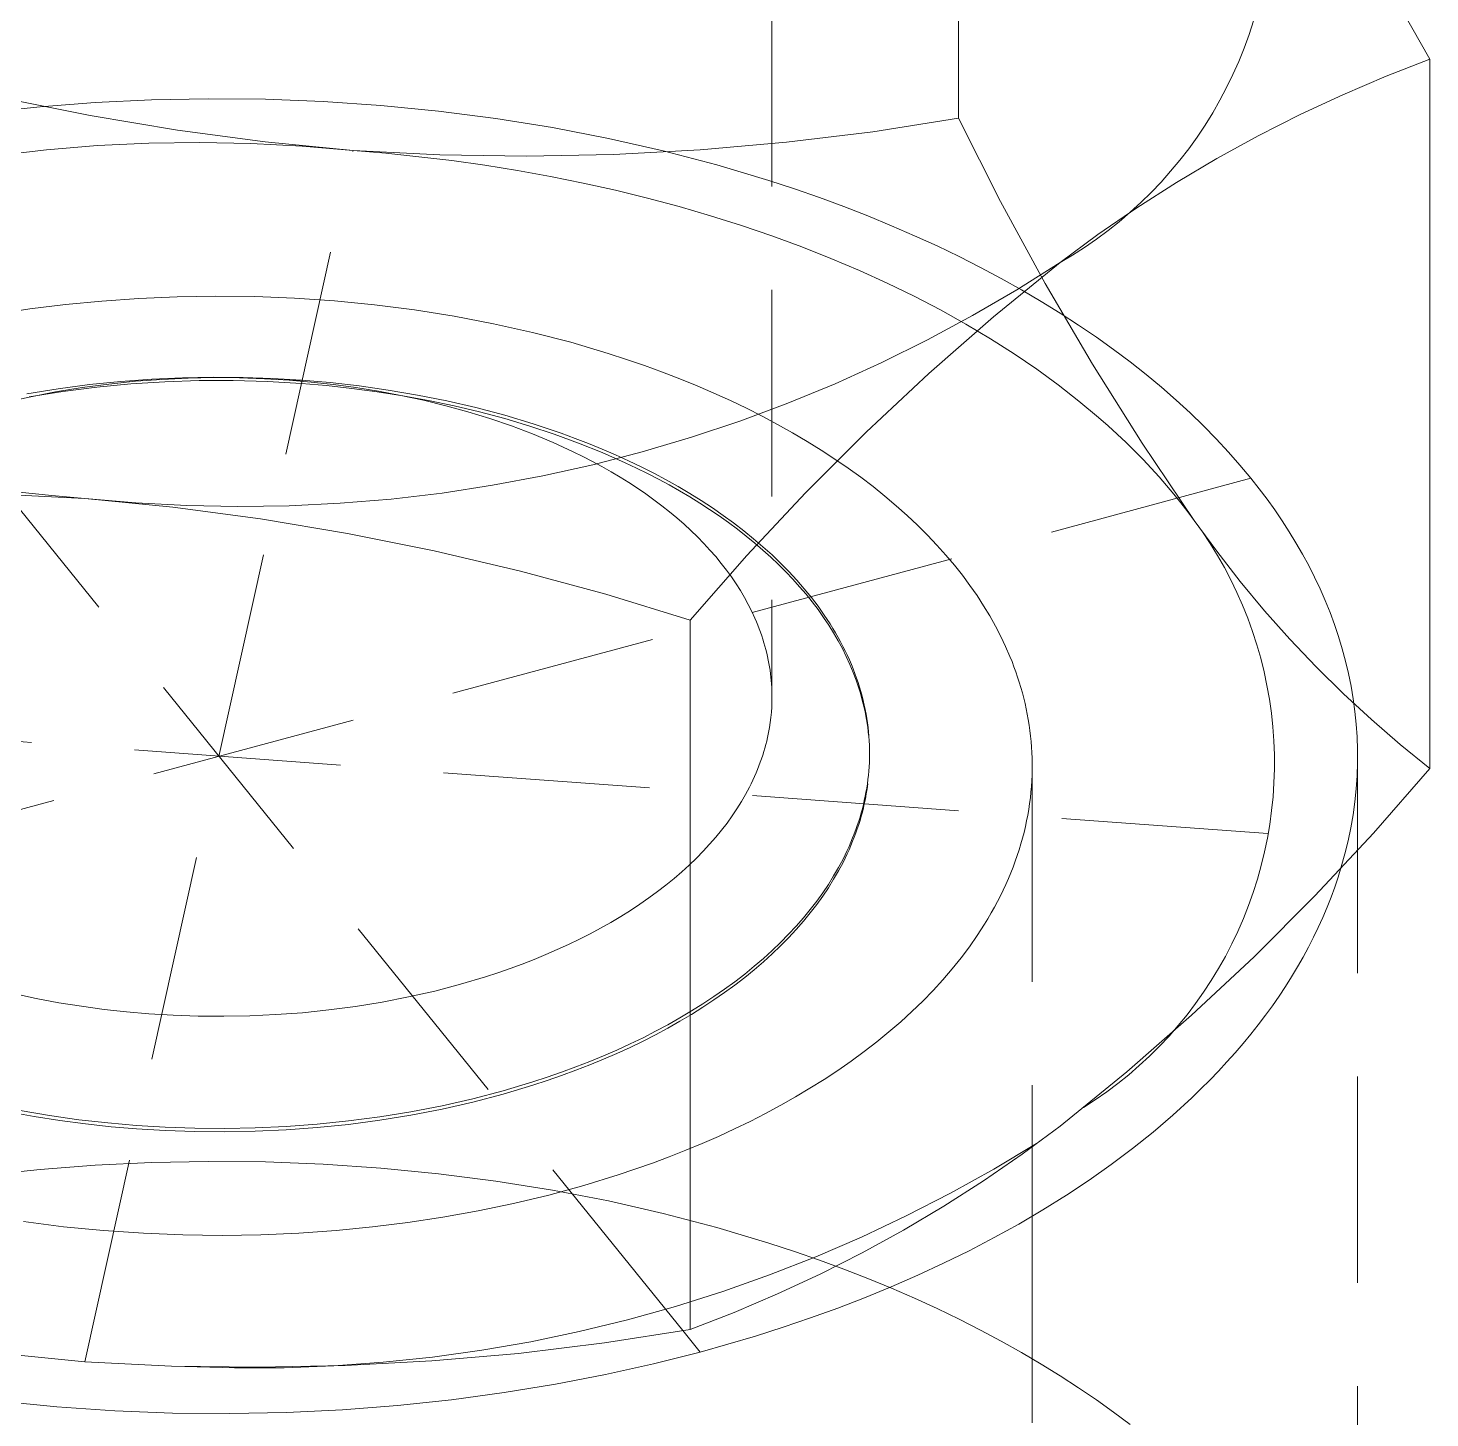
# Model space of a CAD drawing. Header units: millimetres. Extents: x -427 to 4679, y -324 to 2971.
# Drawn here: x 2728.59 to 2737.21, y 986.36 to 994.9 of the extents above; entities that cross this region are included whole.
import ezdxf

# ---------------------------------------------------------------- set-up
doc = ezdxf.new("R2010")
doc.units = ezdxf.units.MM
doc.linetypes.add('HIDDEN', pattern=[1.905, 1.27, -0.635])
doc.layers.add('ZANO_R', color=7, linetype='Continuous', lineweight=0)
doc.layers.add('ZANO_R_przerywana', color=7, linetype='HIDDEN', lineweight=0)

msp = doc.modelspace()

# ---------------------------------------------------------------- linework, layer by layer
at = {"layer": 'ZANO_R'}
for p, q in [((2736.013, 996.8165), (2737.208, 994.7099)), ((2736.096, 994.8626), (2736.1235, 994.9468)), ((2736.0656, 994.7793), (2736.096, 994.8626)), ((2736.0324, 994.6972), (2736.0656, 994.7793)), ((2735.9965, 994.6162), (2736.0324, 994.6972)), ((2737.208, 994.7099), (2736.938, 994.6058)), ((2737.208, 994.7099), (2737.208, 990.3507)), ((2735.9577, 994.5365), (2735.9965, 994.6162)), ((2736.938, 994.6058), (2736.6717, 994.4926)), ((2735.9163, 994.4582), (2735.9577, 994.5365)), ((2736.6717, 994.4926), (2736.4093, 994.3705)), ((2735.8255, 994.306), (2735.8722, 994.3814)), ((2735.8722, 994.3814), (2735.9163, 994.4582)), ((2735.7763, 994.2324), (2735.8255, 994.306)), ((2736.4093, 994.3705), (2736.1512, 994.2397)), ((2735.7246, 994.1604), (2735.7763, 994.2324)), ((2736.1512, 994.2397), (2735.8977, 994.1004)), ((2735.6704, 994.0903), (2735.7246, 994.1604)), ((2735.6139, 994.0221), (2735.6704, 994.0903)), ((2735.8977, 994.1004), (2735.6489, 993.9525)), ((2735.6489, 993.9525), (2735.4053, 993.7964)), ((2735.4941, 993.8916), (2735.5551, 993.9558)), ((2735.5551, 993.9558), (2735.6139, 994.0221)), ((2735.4309, 993.8295), (2735.4941, 993.8916)), ((2735.4053, 993.7964), (2735.167, 993.6322)), ((2735.3656, 993.7696), (2735.4309, 993.8295)), ((2735.229, 993.6567), (2735.2983, 993.712)), ((2735.2983, 993.712), (2735.3656, 993.7696)), ((2735.167, 993.6322), (2734.9344, 993.4601)), ((2735.1579, 993.6038), (2735.229, 993.6567)), ((2735.0106, 993.5055), (2735.0851, 993.5534)), ((2735.0851, 993.5534), (2735.1579, 993.6038)), ((2734.9344, 993.4601), (2734.5252, 993.1267)), ((2734.6683, 993.2926), (2734.9344, 993.4601)), ((2734.9344, 993.4601), (2735.0106, 993.5055)), ((2734.3966, 993.1342), (2734.6683, 993.2926)), ((2734.1196, 992.9852), (2734.3966, 993.1342)), ((2734.5252, 993.1267), (2734.1275, 992.7795)), ((2733.8377, 992.8458), (2734.1196, 992.9852)), ((2733.5512, 992.7161), (2733.8377, 992.8458)), ((2734.1275, 992.7795), (2733.7417, 992.4191)), ((2733.2604, 992.5963), (2733.5512, 992.7161)), ((2732.9657, 992.4864), (2733.2604, 992.5963)), ((2732.6674, 992.3867), (2732.9657, 992.4864)), ((2733.7417, 992.4191), (2733.3685, 992.0458)), ((2732.3659, 992.2973), (2732.6674, 992.3867)), ((2732.0615, 992.2182), (2732.3659, 992.2973)), ((2731.4455, 992.0915), (2731.7546, 992.1496)), ((2731.7546, 992.1496), (2732.0615, 992.2182)), ((2731.1346, 992.0439), (2731.4455, 992.0915)), ((2728.9385, 992.0112), (2728.4053, 992.0374)), ((2728.5341, 992.0486), (2728.7366, 992.028)), ((2728.7366, 992.028), (2728.9385, 992.0112)), ((2729.4794, 991.9571), (2728.9385, 992.0112)), ((2728.9385, 992.0112), (2729.2518, 991.9837)), ((2729.2518, 991.9837), (2729.5658, 991.9669)), ((2729.5658, 991.9669), (2729.8803, 991.9608)), ((2730.1947, 991.9655), (2730.5088, 991.9809)), ((2730.5088, 991.9809), (2730.8223, 992.0071)), ((2730.8223, 992.0071), (2731.1346, 992.0439)), ((2733.3685, 992.0458), (2733.008, 991.6601)), ((2730.0182, 991.8852), (2729.4794, 991.9571)), ((2729.8803, 991.9608), (2730.1947, 991.9655)), ((2730.5544, 991.7956), (2730.0182, 991.8852)), ((2731.0873, 991.6884), (2730.5544, 991.7956)), ((2731.6164, 991.5637), (2731.0873, 991.6884)), ((2733.008, 991.6601), (2732.6609, 991.2623)), ((2732.1412, 991.4216), (2731.6164, 991.5637)), ((2732.6609, 991.2623), (2732.1412, 991.4216)), ((2732.6609, 986.9031), (2732.6609, 991.2623)), ((2736.8608, 989.953), (2737.208, 990.3507)), ((2736.5004, 989.5673), (2736.8608, 989.953)), ((2736.6631, 989.7458), (2736.6438, 989.6835)), ((2736.6438, 989.6835), (2736.6228, 989.6214)), ((2736.1271, 989.194), (2736.5004, 989.5673)), ((2736.6, 989.5594), (2736.5756, 989.4975)), ((2736.6228, 989.6214), (2736.6, 989.5594)), ((2736.5756, 989.4975), (2736.5495, 989.4358)), ((2736.5495, 989.4358), (2736.5217, 989.3743)), ((2736.4922, 989.3131), (2736.461, 989.252)), ((2736.5217, 989.3743), (2736.4922, 989.3131)), ((2736.461, 989.252), (2736.4281, 989.1912)), ((2735.7414, 988.8335), (2736.1271, 989.194)), ((2736.3936, 989.1308), (2736.3574, 989.0706)), ((2736.4281, 989.1912), (2736.3936, 989.1308)), ((2736.3574, 989.0706), (2736.3195, 989.0108)), ((2736.2801, 988.9513), (2736.239, 988.8922)), ((2736.3195, 989.0108), (2736.2801, 988.9513)), ((2736.239, 988.8922), (2736.1963, 988.8335)), ((2735.3437, 988.4864), (2735.7414, 988.8335)), ((2736.1963, 988.8335), (2736.1521, 988.7752)), ((2736.1063, 988.7173), (2736.059, 988.66)), ((2736.1521, 988.7752), (2736.1063, 988.7173)), ((2736.059, 988.66), (2736.0101, 988.6031)), ((2735.9598, 988.5467), (2735.908, 988.4908)), ((2736.0101, 988.6031), (2735.9598, 988.5467)), ((2734.9344, 988.1529), (2735.3437, 988.4864)), ((2735.8547, 988.4355), (2735.8, 988.3807)), ((2735.908, 988.4908), (2735.8547, 988.4355)), ((2735.8, 988.3807), (2735.7439, 988.3265)), ((2735.7439, 988.3265), (2735.6277, 988.2199)), ((2735.6277, 988.2199), (2735.5062, 988.1159)), ((2734.7018, 987.9808), (2734.9344, 988.1529)), ((2735.5062, 988.1159), (2735.3797, 988.0144)), ((2734.763, 988.0259), (2734.763, 987.598)), ((2735.3797, 988.0144), (2735.2484, 987.9157)), ((2734.4636, 987.8166), (2734.7018, 987.9808)), ((2735.2484, 987.9157), (2735.1126, 987.8199)), ((2734.2199, 987.6605), (2734.4636, 987.8166)), ((2735.1126, 987.8199), (2734.9726, 987.727)), ((2733.9712, 987.5127), (2734.2199, 987.6605)), ((2734.9726, 987.727), (2734.8285, 987.6371)), ((2734.8285, 987.6371), (2734.6808, 987.5504)), ((2733.7176, 987.3733), (2733.9712, 987.5127)), ((2734.6808, 987.5504), (2734.5297, 987.4668)), ((2734.5297, 987.4668), (2734.3755, 987.3864)), ((2733.4595, 987.2425), (2733.7176, 987.3733)), ((2734.3755, 987.3864), (2734.2183, 987.3093)), ((2733.1972, 987.1205), (2733.4595, 987.2425)), ((2734.0587, 987.2354), (2733.8967, 987.1649)), ((2734.2183, 987.3093), (2734.0587, 987.2354)), ((2733.8967, 987.1649), (2733.7327, 987.0977)), ((2732.9309, 987.0073), (2733.1972, 987.1205)), ((2733.7327, 987.0977), (2733.567, 987.0338)), ((2732.6609, 986.9031), (2732.9309, 987.0073)), ((2733.3998, 986.9732), (2733.2314, 986.9159)), ((2733.567, 987.0338), (2733.3998, 986.9732)), ((2732.1336, 986.8202), (2732.6609, 986.9031)), ((2732.7214, 986.7636), (2732.6148, 986.8956)), ((2733.2314, 986.9159), (2733.062, 986.8619)), ((2731.6038, 986.7554), (2732.1336, 986.8202)), ((2732.8919, 986.8112), (2732.7214, 986.7636)), ((2733.062, 986.8619), (2732.8919, 986.8112)), ((2728.3975, 986.7581), (2728.9385, 986.704)), ((2731.072, 986.7087), (2731.6038, 986.7554)), ((2732.7214, 986.7636), (2732.4356, 986.6911)), ((2728.9385, 986.704), (2729.4716, 986.6778)), ((2729.4716, 986.6778), (2730.0053, 986.6699)), ((2730.0053, 986.6699), (2730.539, 986.6801)), ((2730.539, 986.6801), (2731.072, 986.7087)), ((2732.1394, 986.625), (2731.8331, 986.5658)), ((2732.4356, 986.6911), (2732.1394, 986.625)), ((2731.8331, 986.5658), (2731.5176, 986.514)), ((2728.7676, 986.4261), (2728.4132, 986.4608)), ((2731.1934, 986.4703), (2730.8615, 986.4351)), ((2731.5176, 986.514), (2731.1934, 986.4703)), ((2729.1226, 986.4019), (2728.7676, 986.4261)), ((2729.477, 986.3884), (2729.1226, 986.4019)), ((2729.8294, 986.3852), (2729.477, 986.3884)), ((2730.1784, 986.3921), (2729.8294, 986.3852)), ((2730.5228, 986.4089), (2730.1784, 986.3921)), ((2730.8615, 986.4351), (2730.5228, 986.4089))]:
    msp.add_line(p, q, dxfattribs=at)
at = {"layer": 'ZANO_R_przerywana'}
for p, q in [((2733.163, 999.0082), (2733.163, 990.7902)), ((2734.3101, 994.3481), (2734.3101, 998.7072)), ((2728.4388, 994.4717), (2728.9717, 994.3645)), ((2729.3477, 994.4608), (2729.6967, 994.4677)), ((2729.6967, 994.4677), (2730.049, 994.4645)), ((2728.3327, 994.3826), (2728.6646, 994.4178)), ((2728.6646, 994.4178), (2729.0032, 994.444)), ((2729.0032, 994.444), (2729.3477, 994.4608)), ((2730.049, 994.4645), (2730.4034, 994.4509)), ((2730.4034, 994.4509), (2730.7585, 994.4268)), ((2730.7585, 994.4268), (2731.1129, 994.392)), ((2731.1129, 994.392), (2731.465, 994.3466)), ((2728.9717, 994.3645), (2729.5079, 994.2749)), ((2731.465, 994.3466), (2731.8136, 994.2906)), ((2733.7828, 994.2651), (2734.3101, 994.3481)), ((2734.5683, 993.8357), (2734.3101, 994.3481)), ((2729.5079, 994.2749), (2730.0467, 994.203)), ((2731.8136, 994.2906), (2732.1572, 994.2242)), ((2732.1572, 994.2242), (2732.4943, 994.1476)), ((2733.2529, 994.2003), (2733.7828, 994.2651)), ((2728.7038, 994.153), (2728.3915, 994.1162)), ((2729.0172, 994.1792), (2728.7038, 994.153)), ((2728.9385, 986.704), (2730.5876, 994.1489)), ((2729.3314, 994.1946), (2729.0172, 994.1792)), ((2729.6458, 994.1993), (2729.3314, 994.1946)), ((2729.9603, 994.1932), (2729.6458, 994.1993)), ((2730.2743, 994.1764), (2729.9603, 994.1932)), ((2730.0467, 994.203), (2730.5876, 994.1489)), ((2730.5876, 994.1489), (2730.2743, 994.1764)), ((2730.7895, 994.1321), (2730.5876, 994.1489)), ((2730.5876, 994.1489), (2731.1208, 994.1227)), ((2730.992, 994.1115), (2730.7895, 994.1321)), ((2731.1208, 994.1227), (2731.6545, 994.1148)), ((2731.6545, 994.1148), (2732.1882, 994.1251)), ((2732.1882, 994.1251), (2732.7212, 994.1536)), ((2732.4943, 994.1476), (2732.8237, 994.0611)), ((2732.7212, 994.1536), (2733.2529, 994.2003)), ((2732.6148, 986.8956), (2726.8047, 994.0892)), ((2731.1947, 994.0871), (2730.992, 994.1115)), ((2731.3974, 994.0587), (2731.1947, 994.0871)), ((2731.5996, 994.0263), (2731.3974, 994.0587)), ((2732.8237, 994.0611), (2733.1441, 993.9652)), ((2731.8012, 993.99), (2731.5996, 994.0263)), ((2732.0017, 993.9496), (2731.8012, 993.99)), ((2732.2008, 993.9053), (2732.0017, 993.9496)), ((2733.1441, 993.9652), (2733.3005, 993.9139)), ((2732.3981, 993.857), (2732.2008, 993.9053)), ((2733.3005, 993.9139), (2733.4542, 993.8603)), ((2732.5933, 993.8048), (2732.3981, 993.857)), ((2732.786, 993.7487), (2732.5933, 993.8048)), ((2733.4542, 993.8603), (2733.6052, 993.8047)), ((2733.6052, 993.8047), (2733.7531, 993.747)), ((2734.8426, 993.3317), (2734.5683, 993.8357)), ((2732.976, 993.6887), (2732.786, 993.7487)), ((2733.7531, 993.747), (2733.898, 993.6874)), ((2733.1627, 993.625), (2732.976, 993.6887)), ((2733.346, 993.5576), (2733.1627, 993.625)), ((2733.898, 993.6874), (2734.0397, 993.6259)), ((2734.0397, 993.6259), (2734.1781, 993.5626)), ((2733.5255, 993.4866), (2733.346, 993.5576)), ((2734.1781, 993.5626), (2734.3132, 993.4976)), ((2733.7009, 993.4121), (2733.5255, 993.4866)), ((2734.3132, 993.4976), (2734.4448, 993.431)), ((2733.8718, 993.3343), (2733.7009, 993.4121)), ((2734.4448, 993.431), (2734.5728, 993.3628)), ((2734.5728, 993.3628), (2734.6973, 993.2931)), ((2734.0381, 993.2533), (2733.8718, 993.3343)), ((2734.6973, 993.2931), (2734.818, 993.2221)), ((2735.1326, 992.8367), (2734.8426, 993.3317)), ((2728.3855, 993.1427), (2728.6011, 993.1754)), ((2728.6011, 993.1754), (2728.819, 993.2025)), ((2728.819, 993.2025), (2729.0428, 993.2243)), ((2729.0428, 993.2243), (2729.2717, 993.2405)), ((2729.2717, 993.2405), (2729.5054, 993.2506)), ((2729.5054, 993.2506), (2729.7431, 993.2544)), ((2729.7431, 993.2544), (2729.9841, 993.2516)), ((2729.9841, 993.2516), (2730.2276, 993.2419)), ((2730.2276, 993.2419), (2730.4728, 993.2252)), ((2730.4728, 993.2252), (2730.7187, 993.2012)), ((2730.7187, 993.2012), (2730.9645, 993.1698)), ((2734.1994, 993.1692), (2734.0381, 993.2533)), ((2734.818, 993.2221), (2734.935, 993.1498)), ((2730.9645, 993.1698), (2731.2091, 993.1311)), ((2731.2091, 993.1311), (2731.4516, 993.0848)), ((2734.3555, 993.0822), (2734.1994, 993.1692)), ((2734.935, 993.1498), (2735.0483, 993.0763)), ((2731.4516, 993.0848), (2731.691, 993.0312)), ((2731.691, 993.0312), (2731.9262, 992.9703)), ((2734.5061, 992.9925), (2734.3555, 993.0822)), ((2735.0483, 993.0763), (2735.1577, 993.0018)), ((2735.1577, 993.0018), (2735.2634, 992.9262)), ((2731.9262, 992.9703), (2732.1562, 992.9023)), ((2734.651, 992.9001), (2734.5061, 992.9925)), ((2735.2634, 992.9262), (2735.3651, 992.8497)), ((2732.1562, 992.9023), (2732.269, 992.8657)), ((2732.269, 992.8657), (2732.3802, 992.8274)), ((2734.7902, 992.8054), (2734.651, 992.9001)), ((2735.4382, 992.3511), (2735.1326, 992.8367)), ((2735.3651, 992.8497), (2735.463, 992.7724)), ((2729.1592, 992.7301), (2729.3504, 992.7443)), ((2729.2497, 992.7307), (2729.4123, 992.7427)), ((2729.3504, 992.7443), (2729.54, 992.753)), ((2729.4123, 992.7427), (2729.5735, 992.7501)), ((2729.54, 992.753), (2729.7274, 992.7565)), ((2729.5735, 992.7501), (2729.7327, 992.7531)), ((2729.7274, 992.7565), (2729.9119, 992.755)), ((2729.7327, 992.7531), (2729.8896, 992.7518)), ((2729.8896, 992.7518), (2730.0436, 992.7465)), ((2729.9119, 992.755), (2730.0931, 992.7487)), ((2730.0436, 992.7465), (2730.1944, 992.7373)), ((2730.0931, 992.7487), (2730.2705, 992.7379)), ((2732.3802, 992.8274), (2732.4896, 992.7875)), ((2732.4896, 992.7875), (2732.5971, 992.7459)), ((2732.5971, 992.7459), (2732.7027, 992.7028)), ((2734.9233, 992.7084), (2734.7902, 992.8054)), ((2735.463, 992.7724), (2735.557, 992.6944)), ((2728.5823, 992.6537), (2728.7744, 992.6849)), ((2728.597, 992.6355), (2728.8044, 992.6682)), ((2728.5972, 992.6342), (2728.7594, 992.6657)), ((2728.7594, 992.6657), (2728.9227, 992.6923)), ((2728.7744, 992.6849), (2728.9669, 992.7104)), ((2728.8044, 992.6682), (2729.0127, 992.6945)), ((2728.9227, 992.6923), (2729.0863, 992.7139)), ((2728.9669, 992.7104), (2729.1592, 992.7301)), ((2729.0127, 992.6945), (2729.2217, 992.7144)), ((2729.0863, 992.7139), (2729.2497, 992.7307)), ((2729.2217, 992.7144), (2729.4312, 992.7279)), ((2729.4312, 992.7279), (2729.641, 992.7349)), ((2729.641, 992.7349), (2729.851, 992.7354)), ((2729.851, 992.7354), (2730.0609, 992.7295)), ((2730.0609, 992.7295), (2730.2705, 992.7172)), ((2730.2705, 992.7379), (2730.1944, 992.7373)), ((2730.1944, 992.7373), (2730.3302, 992.7257)), ((2730.2705, 992.7379), (2730.4469, 992.7226)), ((2730.2705, 992.7172), (2730.4247, 992.704)), ((2730.3302, 992.7257), (2730.4672, 992.7106)), ((2730.4247, 992.704), (2730.5803, 992.6871)), ((2730.4469, 992.7226), (2730.6249, 992.7023)), ((2730.4672, 992.7106), (2730.6051, 992.692)), ((2730.5803, 992.6871), (2730.7369, 992.6664)), ((2730.6051, 992.692), (2730.7435, 992.6698)), ((2730.6249, 992.7023), (2730.8042, 992.677)), ((2730.7369, 992.6664), (2730.8941, 992.6416)), ((2730.7435, 992.6698), (2730.882, 992.6438)), ((2730.8042, 992.677), (2730.984, 992.6464)), ((2732.7027, 992.7028), (2732.8062, 992.6582)), ((2732.8062, 992.6582), (2732.9075, 992.6121)), ((2735.0502, 992.6094), (2734.9233, 992.7084)), ((2735.557, 992.6944), (2735.6471, 992.6157)), ((2728.4367, 992.5977), (2728.5972, 992.6342)), ((2730.882, 992.6438), (2731.0203, 992.6141)), ((2730.8941, 992.6416), (2731.0514, 992.6128)), ((2730.984, 992.6464), (2731.1637, 992.6104)), ((2731.0203, 992.6141), (2731.1577, 992.5804)), ((2731.0514, 992.6128), (2731.2085, 992.5798)), ((2731.1577, 992.5804), (2731.294, 992.5429)), ((2731.1637, 992.6104), (2731.3426, 992.5689)), ((2731.2085, 992.5798), (2731.3649, 992.5426)), ((2732.9075, 992.6121), (2733.0066, 992.5646)), ((2735.1709, 992.5085), (2735.0502, 992.6094)), ((2735.6471, 992.6157), (2735.7333, 992.5364)), ((2731.294, 992.5429), (2731.4286, 992.5015)), ((2731.3426, 992.5689), (2731.5201, 992.5218)), ((2731.3649, 992.5426), (2731.5201, 992.5011)), ((2731.4286, 992.5015), (2731.561, 992.4563)), ((2731.5201, 992.5218), (2731.6953, 992.4692)), ((2731.5201, 992.5011), (2731.6736, 992.4554)), ((2733.0066, 992.5646), (2733.1033, 992.5157)), ((2733.1033, 992.5157), (2733.1976, 992.4656)), ((2735.2288, 992.4575), (2735.1709, 992.5085)), ((2735.7333, 992.5364), (2735.8157, 992.4566)), ((2731.561, 992.4563), (2731.6907, 992.4072)), ((2731.6736, 992.4554), (2731.8249, 992.4054)), ((2731.6907, 992.4072), (2731.8174, 992.3544)), ((2731.6953, 992.4692), (2731.8676, 992.4111)), ((2731.8249, 992.4054), (2731.9734, 992.3512)), ((2731.8676, 992.4111), (2731.9524, 992.3799)), ((2733.1976, 992.4656), (2733.2894, 992.4142)), ((2733.2894, 992.4142), (2733.3787, 992.3616)), ((2735.2852, 992.406), (2735.2288, 992.4575)), ((2735.3399, 992.3542), (2735.2852, 992.406)), ((2735.8157, 992.4566), (2735.8943, 992.3765)), ((2731.8174, 992.3544), (2731.8794, 992.3266)), ((2731.8794, 992.3266), (2731.9404, 992.2979)), ((2731.9524, 992.3799), (2732.0361, 992.3474)), ((2731.9734, 992.3512), (2732.1187, 992.2929)), ((2732.0361, 992.3474), (2732.1187, 992.3136)), ((2732.1187, 992.3136), (2732.2001, 992.2784)), ((2733.3787, 992.3616), (2733.4653, 992.3079)), ((2735.393, 992.302), (2735.3399, 992.3542)), ((2735.759, 991.8754), (2735.4382, 992.3511)), ((2735.8943, 992.3765), (2735.969, 992.296)), ((2731.9404, 992.2979), (2732.0005, 992.2683)), ((2732.0005, 992.2683), (2732.0594, 992.2378)), ((2732.0594, 992.2378), (2732.1172, 992.2065)), ((2732.1187, 992.2929), (2732.2603, 992.2305)), ((2732.2001, 992.2784), (2732.2802, 992.242)), ((2732.2603, 992.2305), (2732.3296, 992.1978)), ((2732.2802, 992.242), (2732.3589, 992.2042)), ((2733.4653, 992.3079), (2733.5492, 992.2531)), ((2733.5492, 992.2531), (2733.6304, 992.1974)), ((2735.4445, 992.2496), (2735.393, 992.302)), ((2735.4943, 992.1968), (2735.4445, 992.2496)), ((2735.969, 992.296), (2736.04, 992.2153)), ((2732.1172, 992.2065), (2732.1739, 992.1744)), ((2732.1739, 992.1744), (2732.2293, 992.1415)), ((2732.2293, 992.1415), (2732.2834, 992.1078)), ((2732.3296, 992.1978), (2732.3977, 992.1641)), ((2732.3589, 992.2042), (2732.4361, 992.1652)), ((2732.3977, 992.1641), (2732.4646, 992.1295)), ((2732.4361, 992.1652), (2732.5117, 992.125)), ((2733.6304, 992.1974), (2733.7088, 992.1407)), ((2733.7088, 992.1407), (2733.7843, 992.0832)), ((2735.5425, 992.1438), (2735.4943, 992.1968)), ((2735.5891, 992.0905), (2735.5425, 992.1438)), ((2736.04, 992.2153), (2736.1072, 992.1344)), ((2736.1072, 992.1344), (2723.8689, 988.8396)), ((2732.2834, 992.1078), (2732.3362, 992.0733)), ((2732.3362, 992.0733), (2732.3876, 992.0381)), ((2732.4646, 992.1295), (2732.5304, 992.094)), ((2732.5117, 992.125), (2732.5856, 992.0835)), ((2732.5304, 992.094), (2732.5948, 992.0575)), ((2732.5856, 992.0835), (2732.6578, 992.0409)), ((2732.5948, 992.0575), (2732.6578, 992.0202)), ((2733.7843, 992.0832), (2733.857, 992.0249)), ((2735.634, 992.037), (2735.5891, 992.0905)), ((2736.1072, 992.1344), (2736.1576, 992.0706)), ((2736.1576, 992.0706), (2736.2063, 992.0059)), ((2732.3876, 992.0381), (2732.4376, 992.0022)), ((2732.4376, 992.0022), (2732.4861, 991.9657)), ((2732.6578, 992.0409), (2732.7282, 991.9972)), ((2732.6578, 992.0202), (2732.7195, 991.982)), ((2732.7195, 991.982), (2732.7797, 991.943)), ((2732.7282, 991.9972), (2732.7966, 991.9525)), ((2733.857, 992.0249), (2733.9268, 991.9659)), ((2735.6773, 991.9833), (2735.634, 992.037)), ((2735.719, 991.9294), (2735.6773, 991.9833)), ((2736.2063, 992.0059), (2736.2535, 991.9402)), ((2732.4861, 991.9657), (2732.5331, 991.9285)), ((2732.5331, 991.9285), (2732.5785, 991.8907)), ((2732.5785, 991.8907), (2732.6224, 991.8523)), ((2732.7797, 991.943), (2732.8384, 991.9032)), ((2732.7966, 991.9525), (2732.863, 991.9066)), ((2732.8384, 991.9032), (2732.8955, 991.8626)), ((2732.863, 991.9066), (2732.9274, 991.8598)), ((2733.9268, 991.9659), (2733.9937, 991.9062)), ((2733.9937, 991.9062), (2734.0577, 991.846)), ((2735.759, 991.8754), (2735.719, 991.9294)), ((2736.2535, 991.9402), (2736.2989, 991.8736)), ((2732.6224, 991.8523), (2732.6647, 991.8134)), ((2732.6647, 991.8134), (2732.7053, 991.7739)), ((2732.8955, 991.8626), (2732.951, 991.8213)), ((2732.9274, 991.8598), (2732.9897, 991.8121)), ((2732.951, 991.8213), (2733.0049, 991.7792)), ((2732.9897, 991.8121), (2733.0498, 991.7634)), ((2734.0577, 991.846), (2734.1187, 991.7852)), ((2735.8091, 991.8055), (2735.759, 991.8754)), ((2735.897, 991.6857), (2735.759, 991.8754)), ((2735.8567, 991.734), (2735.8091, 991.8055)), ((2736.2989, 991.8736), (2736.3425, 991.8061)), ((2736.3425, 991.8061), (2736.3844, 991.7377)), ((2732.7053, 991.7739), (2732.7443, 991.734)), ((2732.7443, 991.734), (2732.7815, 991.6937)), ((2733.0049, 991.7792), (2733.0571, 991.7365)), ((2733.0498, 991.7634), (2733.1076, 991.7139)), ((2733.0571, 991.7365), (2733.1076, 991.6931)), ((2733.1076, 991.7139), (2733.1632, 991.6636)), ((2734.1187, 991.7852), (2734.1768, 991.724)), ((2734.1768, 991.724), (2734.232, 991.6624)), ((2735.9018, 991.6608), (2735.8567, 991.734)), ((2736.3844, 991.7377), (2736.4243, 991.6684)), ((2732.7815, 991.6937), (2732.8171, 991.6529)), ((2732.8171, 991.6529), (2732.8509, 991.6118)), ((2733.1076, 991.6931), (2733.1564, 991.6492)), ((2733.1564, 991.6492), (2733.2033, 991.6046)), ((2733.1632, 991.6636), (2733.2164, 991.6125)), ((2734.232, 991.6624), (2734.2842, 991.6004)), ((2736.0411, 991.5007), (2735.897, 991.6857)), ((2735.9444, 991.5862), (2735.9018, 991.6608)), ((2736.4243, 991.6684), (2736.4623, 991.5983)), ((2732.8509, 991.6118), (2732.883, 991.5703)), ((2732.883, 991.5703), (2732.9133, 991.5286)), ((2733.2033, 991.6046), (2733.2485, 991.5595)), ((2733.2164, 991.6125), (2733.2673, 991.5608)), ((2733.2485, 991.5595), (2733.2918, 991.5139)), ((2733.2673, 991.5608), (2733.3157, 991.5084)), ((2734.2842, 991.6004), (2734.3335, 991.5382)), ((2734.3335, 991.5382), (2734.38, 991.4758)), ((2735.9844, 991.5101), (2735.9444, 991.5862)), ((2736.4623, 991.5983), (2736.4983, 991.5274)), ((2732.9133, 991.5286), (2732.9419, 991.4866)), ((2732.9419, 991.4866), (2732.9687, 991.4444)), ((2733.2918, 991.5139), (2733.3332, 991.4679)), ((2733.3157, 991.5084), (2733.3616, 991.4555)), ((2733.3332, 991.4679), (2733.3728, 991.4214)), ((2733.3616, 991.4555), (2733.4051, 991.402)), ((2734.38, 991.4758), (2734.4235, 991.4133)), ((2736.0217, 991.4327), (2735.9844, 991.5101)), ((2736.1912, 991.3205), (2736.0411, 991.5007)), ((2736.4983, 991.5274), (2736.5322, 991.4557)), ((2736.5322, 991.4557), (2736.564, 991.3833)), ((2732.9687, 991.4444), (2732.9937, 991.4019)), ((2732.9937, 991.4019), (2733.017, 991.3594)), ((2733.3728, 991.4214), (2733.4104, 991.3746)), ((2733.4051, 991.402), (2733.4461, 991.3481)), ((2733.4104, 991.3746), (2733.4461, 991.3273)), ((2734.4235, 991.4133), (2734.4642, 991.3507)), ((2736.0564, 991.3541), (2736.0217, 991.4327)), ((2736.564, 991.3833), (2736.5937, 991.31)), ((2733.017, 991.3594), (2733.0385, 991.3167)), ((2733.0385, 991.3167), (2733.0582, 991.2739)), ((2733.4461, 991.3481), (2733.4846, 991.2937)), ((2733.4461, 991.3273), (2733.4799, 991.2798)), ((2733.4799, 991.2798), (2733.5118, 991.232)), ((2733.4846, 991.2937), (2733.5029, 991.2664)), ((2734.4642, 991.3507), (2734.5021, 991.2881)), ((2734.5021, 991.2881), (2734.5372, 991.2255)), ((2736.0883, 991.2743), (2736.0564, 991.3541)), ((2736.3471, 991.1453), (2736.1912, 991.3205)), ((2736.5937, 991.31), (2736.6211, 991.2361)), ((2733.0582, 991.2739), (2733.0674, 991.2525)), ((2733.0674, 991.2525), (2733.0762, 991.2311)), ((2733.0762, 991.2311), (2733.0845, 991.2097)), ((2733.0845, 991.2097), (2733.0924, 991.1883)), ((2733.5029, 991.2664), (2733.5205, 991.2391)), ((2733.5118, 991.232), (2733.5417, 991.184)), ((2733.5205, 991.2391), (2733.5376, 991.2116)), ((2733.5376, 991.2116), (2733.5539, 991.1841)), ((2734.5372, 991.2255), (2734.5695, 991.163)), ((2736.1175, 991.1934), (2736.0883, 991.2743)), ((2736.1439, 991.1117), (2736.1175, 991.1934)), ((2736.6211, 991.2361), (2736.6463, 991.1615)), ((2733.0924, 991.1883), (2733.0999, 991.1669)), ((2733.0999, 991.1669), (2733.1069, 991.1455)), ((2733.1069, 991.1455), (2733.1135, 991.1241)), ((2733.1135, 991.1241), (2733.1197, 991.1028)), ((2733.5417, 991.184), (2733.5697, 991.1358)), ((2733.5539, 991.1841), (2733.5697, 991.1565)), ((2733.5697, 991.1565), (2733.5848, 991.1289)), ((2733.5697, 991.1358), (2733.5957, 991.0874)), ((2733.5848, 991.1289), (2733.5993, 991.1012)), ((2734.5695, 991.163), (2734.5992, 991.1007)), ((2736.1675, 991.029), (2736.1439, 991.1117)), ((2736.5087, 990.9753), (2736.3471, 991.1453)), ((2736.6463, 991.1615), (2736.6691, 991.0863)), ((2733.1197, 991.1028), (2733.1254, 991.0814)), ((2733.1254, 991.0814), (2733.1308, 991.0601)), ((2733.1308, 991.0601), (2733.1357, 991.0388)), ((2733.1357, 991.0388), (2733.1402, 991.0176)), ((2733.5957, 991.0874), (2733.6198, 991.0389)), ((2733.5993, 991.1012), (2733.6131, 991.0735)), ((2733.6131, 991.0735), (2733.6263, 991.0458)), ((2733.6198, 991.0389), (2733.642, 990.9903)), ((2733.6263, 991.0458), (2733.6389, 991.018)), ((2734.5992, 991.1007), (2734.6262, 991.0385)), ((2734.6262, 991.0385), (2734.6387, 991.0074)), ((2736.1882, 990.9456), (2736.1675, 991.029)), ((2736.6691, 991.0863), (2736.6896, 991.0104)), ((2733.1402, 991.0176), (2733.1442, 990.9964)), ((2733.1442, 990.9964), (2733.1479, 990.9752)), ((2733.1479, 990.9752), (2733.1512, 990.9541)), ((2733.1512, 990.9541), (2733.154, 990.933)), ((2733.154, 990.933), (2733.1565, 990.9119)), ((2733.6389, 991.018), (2733.6509, 990.9902)), ((2733.642, 990.9903), (2733.6622, 990.9417)), ((2733.6509, 990.9902), (2733.6622, 990.9624)), ((2733.6622, 990.9624), (2733.6729, 990.9346)), ((2733.6622, 990.9417), (2733.6805, 990.893)), ((2733.6729, 990.9346), (2733.683, 990.9068)), ((2734.6387, 991.0074), (2734.6507, 990.976)), ((2734.6507, 990.976), (2734.6622, 990.9445)), ((2734.6622, 990.9445), (2734.6731, 990.9127)), ((2736.206, 990.8615), (2736.1882, 990.9456)), ((2736.6758, 990.8106), (2736.5087, 990.9753)), ((2736.6896, 991.0104), (2736.7076, 990.934)), ((2736.7076, 990.934), (2736.7232, 990.857)), ((2736.2105, 989.9504), (2723.3156, 990.9025)), ((2733.1565, 990.9119), (2733.1586, 990.891)), ((2733.1586, 990.891), (2733.1602, 990.8701)), ((2733.1602, 990.8701), (2733.1615, 990.8492)), ((2733.1615, 990.8492), (2733.1624, 990.8284)), ((2733.6805, 990.893), (2733.697, 990.8444)), ((2733.683, 990.9068), (2733.6925, 990.8791)), ((2733.6925, 990.8791), (2733.7013, 990.8513)), ((2733.7013, 990.8513), (2733.7096, 990.8235)), ((2734.6731, 990.9127), (2734.6835, 990.8807)), ((2734.6835, 990.8807), (2734.6932, 990.8485)), ((2734.6932, 990.8485), (2734.7023, 990.8161)), ((2736.2209, 990.7769), (2736.206, 990.8615)), ((2736.7232, 990.857), (2736.7363, 990.7795)), ((2733.1624, 990.8284), (2733.1629, 990.8077)), ((2733.163, 990.7902), (2733.1626, 990.7589)), ((2733.697, 990.8444), (2733.7045, 990.8201)), ((2733.7045, 990.8201), (2733.7115, 990.7959)), ((2733.7096, 990.8235), (2733.7172, 990.7958)), ((2733.7115, 990.7959), (2733.7181, 990.7716)), ((2733.7172, 990.7958), (2733.7242, 990.7682)), ((2733.7181, 990.7716), (2733.7242, 990.7474)), ((2733.7242, 990.7682), (2733.7306, 990.7405)), ((2734.7023, 990.8161), (2734.7109, 990.7835)), ((2734.7109, 990.7835), (2734.7188, 990.7507)), ((2736.2329, 990.6918), (2736.2209, 990.7769)), ((2736.8481, 990.6515), (2736.6758, 990.8106)), ((2736.7363, 990.7795), (2736.7468, 990.7016)), ((2733.1591, 990.6962), (2733.1561, 990.6649)), ((2733.1613, 990.7275), (2733.1591, 990.6962)), ((2733.1626, 990.7589), (2733.1613, 990.7275)), ((2733.7242, 990.7474), (2733.7299, 990.7232)), ((2733.7299, 990.7232), (2733.7351, 990.6991)), ((2733.7306, 990.7405), (2733.7365, 990.7129)), ((2733.7351, 990.6991), (2733.7398, 990.675)), ((2733.7365, 990.7129), (2733.7417, 990.6854)), ((2733.7398, 990.675), (2733.7441, 990.6509)), ((2733.7417, 990.6854), (2733.7464, 990.6579)), ((2734.7188, 990.7507), (2734.7261, 990.7178)), ((2734.7261, 990.7178), (2734.7328, 990.6846)), ((2734.7328, 990.6846), (2734.7388, 990.6513)), ((2736.242, 990.6063), (2736.2329, 990.6918)), ((2736.7468, 990.7016), (2736.7547, 990.6232)), ((2733.1475, 990.6027), (2733.142, 990.5719)), ((2733.1522, 990.6338), (2733.1475, 990.6027)), ((2733.1561, 990.6649), (2733.1522, 990.6338)), ((2733.7441, 990.6509), (2733.7479, 990.6269)), ((2733.7464, 990.6579), (2733.7504, 990.6305)), ((2733.7479, 990.6269), (2733.7513, 990.6029)), ((2733.7504, 990.6305), (2733.7539, 990.6032)), ((2733.7513, 990.6029), (2733.7543, 990.579)), ((2733.7539, 990.6032), (2733.7568, 990.5759)), ((2734.7388, 990.6513), (2734.7442, 990.6178)), ((2734.7442, 990.6178), (2734.749, 990.5842)), ((2736.2481, 990.5206), (2736.242, 990.6063)), ((2736.7547, 990.6232), (2736.7601, 990.5445)), ((2737.0256, 990.4982), (2736.8481, 990.6515)), ((2733.1306, 990.5196), (2733.1252, 990.498)), ((2733.1356, 990.5412), (2733.1306, 990.5196)), ((2733.142, 990.5719), (2733.1356, 990.5412)), ((2733.7543, 990.579), (2733.7568, 990.5552)), ((2733.7568, 990.5759), (2733.7592, 990.5488)), ((2733.7592, 990.5488), (2733.761, 990.5217)), ((2733.761, 990.5217), (2733.7622, 990.4947)), ((2734.749, 990.5842), (2734.753, 990.5504)), ((2734.753, 990.5504), (2734.7564, 990.5164)), ((2734.7564, 990.5164), (2734.7591, 990.4823)), ((2736.2513, 990.4347), (2736.2481, 990.5206)), ((2736.7601, 990.5445), (2736.7627, 990.4654)), ((2733.1062, 990.4328), (2733.099, 990.411)), ((2733.113, 990.4546), (2733.1062, 990.4328)), ((2733.1193, 990.4764), (2733.113, 990.4546)), ((2733.1252, 990.498), (2733.1193, 990.4764)), ((2733.7622, 990.4947), (2733.7629, 990.4678)), ((2733.763, 990.441), (2733.7626, 990.4143)), ((2733.7629, 990.4678), (2733.763, 990.441)), ((2734.7591, 990.4823), (2734.7611, 990.4481)), ((2734.7611, 990.4481), (2734.7624, 990.4137)), ((2736.2516, 990.3488), (2736.2513, 990.4347)), ((2736.7627, 990.4654), (2736.7627, 990.386)), ((2737.208, 990.3507), (2737.0256, 990.4982)), ((2733.0746, 990.3453), (2733.0655, 990.3233)), ((2733.0832, 990.3672), (2733.0746, 990.3453)), ((2733.0913, 990.3891), (2733.0832, 990.3672)), ((2733.099, 990.411), (2733.0913, 990.3891)), ((2733.7583, 990.3349), (2733.7558, 990.3087)), ((2733.7603, 990.3612), (2733.7583, 990.3349)), ((2733.7617, 990.3877), (2733.7603, 990.3612)), ((2733.7626, 990.4143), (2733.7617, 990.3877)), ((2734.7629, 990.3446), (2734.762, 990.3098)), ((2734.7624, 990.4137), (2734.763, 990.3792)), ((2734.763, 990.3792), (2734.7629, 990.3446)), ((2736.2488, 990.2629), (2736.2516, 990.3488)), ((2736.7627, 990.386), (2736.76, 990.3064)), ((2736.763, 990.3632), (2736.763, 983.8945)), ((2733.0353, 990.2572), (2733.0243, 990.2352)), ((2733.0459, 990.2793), (2733.0353, 990.2572)), ((2733.0559, 990.3013), (2733.0459, 990.2793)), ((2733.0655, 990.3233), (2733.0559, 990.3013)), ((2733.7494, 990.2566), (2733.7454, 990.2308)), ((2733.7522, 990.2563), (2733.7479, 990.2254)), ((2733.7529, 990.2826), (2733.7494, 990.2566)), ((2733.7558, 990.3087), (2733.7529, 990.2826)), ((2734.7605, 990.275), (2734.7582, 990.2401)), ((2734.762, 990.3098), (2734.7605, 990.275)), ((2734.763, 990.3098), (2734.763, 988.0259)), ((2736.2431, 990.1771), (2736.2488, 990.2629)), ((2736.76, 990.3064), (2736.7545, 990.2265)), ((2733.0008, 990.191), (2732.9753, 990.1469)), ((2733.0243, 990.2352), (2733.0008, 990.191)), ((2733.7361, 990.1796), (2733.7307, 990.1542)), ((2733.7371, 990.164), (2733.7307, 990.1335)), ((2733.741, 990.2051), (2733.7361, 990.1796)), ((2733.7428, 990.1946), (2733.7371, 990.164)), ((2733.7454, 990.2308), (2733.741, 990.2051)), ((2733.7479, 990.2254), (2733.7428, 990.1946)), ((2734.7513, 990.1699), (2734.7467, 990.1347)), ((2734.7551, 990.205), (2734.7513, 990.1699)), ((2734.7582, 990.2401), (2734.7551, 990.205)), ((2736.2345, 990.0916), (2736.2431, 990.1771)), ((2736.7545, 990.2265), (2736.7462, 990.1465)), ((2732.9478, 990.1028), (2732.9183, 990.0589)), ((2732.9753, 990.1469), (2732.9478, 990.1028)), ((2733.7116, 990.0779), (2733.7042, 990.0524)), ((2733.7185, 990.1034), (2733.7116, 990.0779)), ((2733.7185, 990.0827), (2733.7116, 990.0572)), ((2733.7249, 990.1289), (2733.7185, 990.1034)), ((2733.7249, 990.1081), (2733.7185, 990.0827)), ((2733.7307, 990.1542), (2733.7249, 990.1289)), ((2733.7307, 990.1335), (2733.7249, 990.1081)), ((2734.7414, 990.0995), (2734.7353, 990.0642)), ((2734.7467, 990.1347), (2734.7414, 990.0995)), ((2736.223, 990.0065), (2736.2345, 990.0916)), ((2736.7462, 990.1465), (2736.7352, 990.0664)), ((2732.8867, 990.015), (2732.8531, 989.9714)), ((2732.9183, 990.0589), (2732.8867, 990.015)), ((2733.6877, 990.0011), (2733.6787, 989.9753)), ((2733.6962, 990.0268), (2733.6877, 990.0011)), ((2733.6962, 990.006), (2733.6877, 989.9803)), ((2733.7042, 990.0524), (2733.6962, 990.0268)), ((2733.7042, 990.0316), (2733.6962, 990.006)), ((2733.7116, 990.0572), (2733.7042, 990.0316)), ((2734.7208, 989.9934), (2734.7124, 989.9579)), ((2734.7285, 990.0288), (2734.7208, 989.9934)), ((2734.7353, 990.0642), (2734.7285, 990.0288)), ((2736.2085, 989.9218), (2736.223, 990.0065)), ((2736.7214, 989.9862), (2736.7048, 989.906)), ((2736.7352, 990.0664), (2736.7214, 989.9862)), ((2732.8175, 989.9279), (2732.7798, 989.8848)), ((2732.8531, 989.9714), (2732.8175, 989.9279)), ((2733.6589, 989.9237), (2733.6482, 989.8979)), ((2733.6589, 989.903), (2733.6482, 989.8771)), ((2733.6691, 989.9496), (2733.6589, 989.9237)), ((2733.6691, 989.9288), (2733.6589, 989.903)), ((2733.6787, 989.9753), (2733.6691, 989.9496)), ((2733.6787, 989.9546), (2733.6691, 989.9288)), ((2733.6877, 989.9803), (2733.6787, 989.9546)), ((2734.7032, 989.9224), (2734.6932, 989.8869)), ((2734.7124, 989.9579), (2734.7032, 989.9224)), ((2736.1911, 989.8376), (2736.2085, 989.9218)), ((2736.7048, 989.906), (2736.6853, 989.8259)), ((2732.74, 989.8419), (2732.6982, 989.7995)), ((2732.7798, 989.8848), (2732.74, 989.8419)), ((2733.6128, 989.8201), (2733.5998, 989.7942)), ((2733.6252, 989.8461), (2733.6128, 989.8201)), ((2733.6252, 989.8253), (2733.6128, 989.7994)), ((2733.637, 989.872), (2733.6252, 989.8461)), ((2733.637, 989.8513), (2733.6252, 989.8253)), ((2733.6482, 989.8979), (2733.637, 989.872)), ((2733.6482, 989.8771), (2733.637, 989.8513)), ((2734.6709, 989.8159), (2734.6585, 989.7804)), ((2734.6824, 989.8514), (2734.6709, 989.8159)), ((2734.6932, 989.8869), (2734.6824, 989.8514)), ((2736.1708, 989.7541), (2736.1911, 989.8376)), ((2736.6853, 989.8259), (2736.6631, 989.7458)), ((2732.6544, 989.7574), (2732.6086, 989.7158)), ((2732.6982, 989.7995), (2732.6544, 989.7574)), ((2733.5722, 989.7423), (2733.5422, 989.6904)), ((2733.5998, 989.7942), (2733.5722, 989.7423)), ((2733.5998, 989.7735), (2733.5722, 989.7215)), ((2733.6128, 989.7994), (2733.5998, 989.7735)), ((2734.6453, 989.7449), (2734.6313, 989.7094)), ((2734.6585, 989.7804), (2734.6453, 989.7449)), ((2736.1477, 989.6713), (2736.1708, 989.7541)), ((2732.5607, 989.6747), (2732.5109, 989.6342)), ((2732.6086, 989.7158), (2732.5607, 989.6747)), ((2733.5422, 989.6904), (2733.5098, 989.6385)), ((2733.5422, 989.6696), (2733.5098, 989.6178)), ((2733.5722, 989.7215), (2733.5422, 989.6696)), ((2734.6165, 989.674), (2734.601, 989.6386)), ((2734.6313, 989.7094), (2734.6165, 989.674)), ((2736.1218, 989.5894), (2736.1477, 989.6713)), ((2732.4054, 989.5549), (2732.3498, 989.5163)), ((2732.4591, 989.5942), (2732.4054, 989.5549)), ((2732.5109, 989.6342), (2732.4591, 989.5942)), ((2733.4751, 989.5868), (2733.4379, 989.5352)), ((2733.4751, 989.566), (2733.4379, 989.5145)), ((2733.5098, 989.6385), (2733.4751, 989.5868)), ((2733.5098, 989.6178), (2733.4751, 989.566)), ((2734.5674, 989.568), (2734.5494, 989.5328)), ((2734.5846, 989.6033), (2734.5674, 989.568)), ((2734.601, 989.6386), (2734.5846, 989.6033)), ((2736.093, 989.5084), (2736.1218, 989.5894)), ((2732.2924, 989.4784), (2732.2331, 989.4413)), ((2732.3498, 989.5163), (2732.2924, 989.4784)), ((2733.3984, 989.4838), (2733.3565, 989.4327)), ((2733.4379, 989.5352), (2733.3984, 989.4838)), ((2733.4379, 989.5145), (2733.3984, 989.4631)), ((2734.5305, 989.4976), (2734.5109, 989.4626)), ((2734.5494, 989.5328), (2734.5305, 989.4976)), ((2736.0615, 989.4284), (2736.093, 989.5084)), ((2732.1722, 989.405), (2732.1095, 989.3696)), ((2732.2331, 989.4413), (2732.1722, 989.405)), ((2733.3121, 989.382), (2733.2654, 989.3316)), ((2733.3565, 989.4327), (2733.3121, 989.382)), ((2733.3565, 989.412), (2733.3121, 989.3612)), ((2733.3984, 989.4631), (2733.3565, 989.412)), ((2734.4693, 989.3928), (2734.4473, 989.358)), ((2734.4905, 989.4276), (2734.4693, 989.3928)), ((2734.5109, 989.4626), (2734.4905, 989.4276)), ((2736.0272, 989.3496), (2736.0615, 989.4284)), ((2731.9792, 989.3015), (2731.9117, 989.2689)), ((2732.0451, 989.3351), (2731.9792, 989.3015)), ((2732.1095, 989.3696), (2732.0451, 989.3351)), ((2733.2654, 989.3316), (2733.2162, 989.2816)), ((2733.2654, 989.3108), (2733.2162, 989.2609)), ((2733.3121, 989.3612), (2733.2654, 989.3108)), ((2734.4244, 989.3234), (2734.3764, 989.2546)), ((2734.4473, 989.358), (2734.4244, 989.3234)), ((2735.9903, 989.272), (2736.0272, 989.3496)), ((2731.8428, 989.2373), (2731.7725, 989.2067)), ((2731.9117, 989.2689), (2731.8428, 989.2373)), ((2733.1646, 989.2321), (2733.1107, 989.1832)), ((2733.1646, 989.2114), (2733.1107, 989.1624)), ((2733.2162, 989.2816), (2733.1646, 989.2321)), ((2733.2162, 989.2609), (2733.1646, 989.2114)), ((2734.3764, 989.2546), (2734.3252, 989.1863)), ((2735.9507, 989.1958), (2735.9903, 989.272)), ((2731.6279, 989.1489), (2731.5539, 989.1216)), ((2731.7008, 989.1772), (2731.6279, 989.1489)), ((2731.7725, 989.2067), (2731.7008, 989.1772)), ((2733.0544, 989.1348), (2732.9958, 989.0871)), ((2733.1107, 989.1832), (2733.0544, 989.1348)), ((2733.1107, 989.1624), (2733.0544, 989.1141)), ((2734.3252, 989.1863), (2734.2709, 989.1188)), ((2735.9085, 989.1209), (2735.9507, 989.1958)), ((2731.4026, 989.0705), (2731.2475, 989.0242)), ((2731.4787, 989.0955), (2731.4026, 989.0705)), ((2731.5539, 989.1216), (2731.4787, 989.0955)), ((2732.9349, 989.0401), (2732.8717, 988.9939)), ((2732.9958, 989.0871), (2732.9349, 989.0401)), ((2732.9958, 989.0664), (2732.9349, 989.0194)), ((2733.0544, 989.1141), (2732.9958, 989.0664)), ((2734.2135, 989.052), (2734.1531, 988.986)), ((2734.2709, 989.1188), (2734.2135, 989.052)), ((2735.8165, 988.9757), (2735.8638, 989.0475)), ((2735.8638, 989.0475), (2735.9085, 989.1209)), ((2728.6395, 988.9375), (2728.5004, 988.9676)), ((2731.0894, 988.9827), (2730.9289, 988.9462)), ((2731.2475, 989.0242), (2731.0894, 988.9827)), ((2732.8717, 988.9939), (2732.8063, 988.9484)), ((2732.8717, 988.9731), (2732.8063, 988.9277)), ((2732.9349, 989.0194), (2732.8717, 988.9731)), ((2734.1531, 988.986), (2734.0897, 988.9209)), ((2735.7669, 988.9056), (2735.8165, 988.9757)), ((2728.7789, 988.9112), (2728.6395, 988.9375)), ((2728.9183, 988.8888), (2728.7789, 988.9112)), ((2729.0571, 988.87), (2728.9183, 988.8888)), ((2729.195, 988.8548), (2729.0571, 988.87)), ((2730.4398, 988.8665), (2730.2763, 988.8497)), ((2730.6034, 988.8881), (2730.4398, 988.8665)), ((2730.7667, 988.9147), (2730.6034, 988.8881)), ((2730.9289, 988.9462), (2730.7667, 988.9147)), ((2732.7387, 988.9039), (2732.669, 988.8602)), ((2732.7387, 988.8831), (2732.669, 988.8395)), ((2732.8063, 988.9484), (2732.7387, 988.9039)), ((2732.8063, 988.9277), (2732.7387, 988.8831)), ((2734.0897, 988.9209), (2734.0234, 988.8567)), ((2735.7148, 988.8372), (2735.7669, 988.9056)), ((2729.3317, 988.8431), (2729.195, 988.8548)), ((2729.4825, 988.8339), (2729.3317, 988.8431)), ((2729.6365, 988.8286), (2729.4825, 988.8339)), ((2729.7933, 988.8273), (2729.6365, 988.8286)), ((2729.9526, 988.8303), (2729.7933, 988.8273)), ((2730.1138, 988.8377), (2729.9526, 988.8303)), ((2730.2763, 988.8497), (2730.1138, 988.8377)), ((2732.5973, 988.8176), (2732.5235, 988.7759)), ((2732.5973, 988.7968), (2732.5235, 988.7551)), ((2732.669, 988.8602), (2732.5973, 988.8176)), ((2732.669, 988.8395), (2732.5973, 988.7968)), ((2733.9542, 988.7935), (2733.8823, 988.7314)), ((2734.0234, 988.8567), (2733.9542, 988.7935)), ((2735.6604, 988.7706), (2735.7148, 988.8372)), ((2732.3703, 988.6958), (2732.2909, 988.6574)), ((2732.4478, 988.7353), (2732.3703, 988.6958)), ((2732.4478, 988.7145), (2732.3703, 988.675)), ((2732.5235, 988.7759), (2732.4478, 988.7353)), ((2732.5235, 988.7551), (2732.4478, 988.7145)), ((2733.8823, 988.7314), (2733.8076, 988.6705)), ((2735.545, 988.6433), (2735.6038, 988.706)), ((2735.6038, 988.706), (2735.6604, 988.7706)), ((2732.2098, 988.6202), (2732.1271, 988.5843)), ((2732.2909, 988.6574), (2732.2098, 988.6202)), ((2732.2909, 988.6367), (2732.2098, 988.5995)), ((2732.3703, 988.675), (2732.2909, 988.6367)), ((2733.7303, 988.6107), (2733.6505, 988.5522)), ((2733.8076, 988.6705), (2733.7303, 988.6107)), ((2735.4841, 988.5827), (2735.545, 988.6433)), ((2732.0428, 988.5496), (2731.957, 988.5162)), ((2732.0428, 988.5288), (2731.957, 988.4954)), ((2732.1271, 988.5843), (2732.0428, 988.5496)), ((2732.1271, 988.5635), (2732.0428, 988.5288)), ((2732.2098, 988.5995), (2732.1271, 988.5635)), ((2733.6505, 988.5522), (2733.5682, 988.495)), ((2735.3561, 988.468), (2735.4211, 988.5243)), ((2735.4211, 988.5243), (2735.4841, 988.5827)), ((2731.7815, 988.4534), (2731.6919, 988.424)), ((2731.8699, 988.4841), (2731.7815, 988.4534)), ((2731.8699, 988.4634), (2731.7815, 988.4326)), ((2731.957, 988.5162), (2731.8699, 988.4841)), ((2731.957, 988.4954), (2731.8699, 988.4634)), ((2733.4836, 988.4392), (2733.3967, 988.3847)), ((2733.5682, 988.495), (2733.4836, 988.4392)), ((2735.2893, 988.414), (2735.3561, 988.468)), ((2731.5095, 988.3695), (2731.3235, 988.3207)), ((2731.5095, 988.3488), (2731.3235, 988.3)), ((2731.6919, 988.424), (2731.5095, 988.3695)), ((2731.6919, 988.4033), (2731.5095, 988.3488)), ((2731.7815, 988.4326), (2731.6919, 988.4033)), ((2733.3967, 988.3847), (2733.3077, 988.3317)), ((2735.1502, 988.313), (2735.2206, 988.3623)), ((2735.2206, 988.3623), (2735.2893, 988.414)), ((2731.1346, 988.2778), (2730.9438, 988.2407)), ((2731.3235, 988.3207), (2731.1346, 988.2778)), ((2731.3235, 988.3), (2731.1346, 988.257)), ((2733.2166, 988.2802), (2733.1236, 988.2302)), ((2733.3077, 988.3317), (2733.2166, 988.2802)), ((2735.0781, 988.2662), (2735.1502, 988.313)), ((2728.6278, 988.212), (2728.4693, 988.2412)), ((2728.7219, 988.2174), (2728.5421, 988.248)), ((2728.786, 988.187), (2728.6278, 988.212)), ((2728.9011, 988.192), (2728.7219, 988.2174)), ((2728.9437, 988.166), (2728.786, 988.187)), ((2729.0792, 988.1718), (2728.9011, 988.192)), ((2730.5592, 988.184), (2730.3669, 988.1642)), ((2730.7517, 988.2094), (2730.5592, 988.184)), ((2730.7517, 988.1887), (2730.5592, 988.1632)), ((2730.9438, 988.2407), (2730.7517, 988.2094)), ((2730.9438, 988.2199), (2730.7517, 988.1887)), ((2731.1346, 988.257), (2730.9438, 988.2199)), ((2733.0288, 988.1817), (2732.9322, 988.1349)), ((2733.1236, 988.2302), (2733.0288, 988.1817)), ((2729.1003, 988.149), (2728.9437, 988.166)), ((2729.2556, 988.1564), (2729.0792, 988.1718)), ((2729.2556, 988.1357), (2729.1003, 988.149)), ((2729.433, 988.1457), (2729.2556, 988.1564)), ((2729.433, 988.1249), (2729.2556, 988.1357)), ((2729.6142, 988.1394), (2729.433, 988.1457)), ((2729.6142, 988.1186), (2729.433, 988.1249)), ((2729.7987, 988.1379), (2729.6142, 988.1394)), ((2729.7987, 988.1171), (2729.6142, 988.1186)), ((2729.986, 988.1414), (2729.7987, 988.1379)), ((2729.986, 988.1206), (2729.7987, 988.1171)), ((2730.1757, 988.1501), (2729.986, 988.1414)), ((2730.1757, 988.1294), (2729.986, 988.1206)), ((2730.3669, 988.1642), (2730.1757, 988.1501)), ((2730.3669, 988.1435), (2730.1757, 988.1294)), ((2730.5592, 988.1632), (2730.3669, 988.1435)), ((2732.8341, 988.0896), (2732.7345, 988.046)), ((2732.9322, 988.1349), (2732.8341, 988.0896)), ((2732.6335, 988.004), (2732.5313, 987.9637)), ((2732.7345, 988.046), (2732.6335, 988.004)), ((2734.527, 987.8888), (2734.7885, 988.0463)), ((2729.3477, 987.9288), (2729.0032, 987.912)), ((2729.6967, 987.9357), (2729.3477, 987.9288)), ((2730.049, 987.9325), (2729.6967, 987.9357)), ((2730.4034, 987.919), (2730.049, 987.9325)), ((2730.7585, 987.8948), (2730.4034, 987.919)), ((2732.4279, 987.9251), (2732.2183, 987.8529)), ((2732.5313, 987.9637), (2732.4279, 987.9251)), ((2728.6646, 987.8858), (2728.3327, 987.8506)), ((2729.0032, 987.912), (2728.6646, 987.8858)), ((2731.1129, 987.8601), (2730.7585, 987.8948)), ((2731.465, 987.8146), (2731.1129, 987.8601)), ((2732.2183, 987.8529), (2732.0055, 987.7875)), ((2734.2603, 987.7402), (2734.527, 987.8888)), ((2731.8136, 987.7586), (2731.465, 987.8146)), ((2732.0055, 987.7875), (2731.7905, 987.7289)), ((2732.1572, 987.6922), (2731.8136, 987.7586)), ((2731.5741, 987.677), (2731.3573, 987.6316)), ((2731.7905, 987.7289), (2731.5741, 987.677)), ((2732.4943, 987.6156), (2732.1572, 987.6922)), ((2733.9888, 987.6007), (2734.2603, 987.7402)), ((2731.1406, 987.5927), (2730.925, 987.56)), ((2731.3573, 987.6316), (2731.1406, 987.5927)), ((2732.8237, 987.5291), (2732.4943, 987.6156)), ((2733.7127, 987.4703), (2733.9888, 987.6007)), ((2734.763, 987.598), (2734.763, 892.3881)), ((2728.8074, 987.5341), (2728.5616, 987.5655)), ((2729.0533, 987.5102), (2728.8074, 987.5341)), ((2729.2985, 987.4934), (2729.0533, 987.5102)), ((2729.542, 987.4837), (2729.2985, 987.4934)), ((2730.2543, 987.4949), (2730.0207, 987.4848)), ((2730.4833, 987.511), (2730.2543, 987.4949)), ((2730.707, 987.5328), (2730.4833, 987.511)), ((2730.925, 987.56), (2730.707, 987.5328)), ((2733.1441, 987.4332), (2732.8237, 987.5291)), ((2729.783, 987.4809), (2729.542, 987.4837)), ((2730.0207, 987.4848), (2729.783, 987.4809)), ((2733.3005, 987.3819), (2733.1441, 987.4332)), ((2733.4324, 987.3493), (2733.7127, 987.4703)), ((2733.1482, 987.2378), (2733.4324, 987.3493)), ((2733.4542, 987.3284), (2733.3005, 987.3819)), ((2733.6052, 987.2727), (2733.4542, 987.3284)), ((2732.8604, 987.136), (2733.1482, 987.2378)), ((2733.7531, 987.2151), (2733.6052, 987.2727)), ((2733.898, 987.1555), (2733.7531, 987.2151)), ((2734.0397, 987.094), (2733.898, 987.1555)), ((2732.5693, 987.0438), (2732.8604, 987.136)), ((2734.1781, 987.0306), (2734.0397, 987.094)), ((2732.2753, 986.9616), (2732.5693, 987.0438)), ((2734.3132, 986.9656), (2734.1781, 987.0306)), ((2731.6798, 986.8269), (2731.9787, 986.8892)), ((2731.9787, 986.8892), (2732.2753, 986.9616)), ((2734.4448, 986.899), (2734.3132, 986.9656)), ((2734.5728, 986.8308), (2734.4448, 986.899)), ((2731.379, 986.7747), (2731.6798, 986.8269)), ((2734.6973, 986.7611), (2734.5728, 986.8308)), ((2730.773, 986.7007), (2731.0766, 986.7326)), ((2731.0766, 986.7326), (2731.379, 986.7747)), ((2734.818, 986.6901), (2734.6973, 986.7611)), ((2729.5529, 986.6756), (2729.8581, 986.6665)), ((2729.8581, 986.6665), (2730.1634, 986.6676)), ((2730.1634, 986.6676), (2730.4685, 986.679)), ((2730.4685, 986.679), (2730.773, 986.7007)), ((2734.935, 986.6178), (2734.818, 986.6901)), ((2735.0483, 986.5444), (2734.935, 986.6178)), ((2735.1577, 986.4698), (2735.0483, 986.5444)), ((2735.2634, 986.3942), (2735.1577, 986.4698)), ((2735.3651, 986.3178), (2735.2634, 986.3942))]:
    msp.add_line(p, q, dxfattribs=at)

doc.saveas('drawing.dxf')
